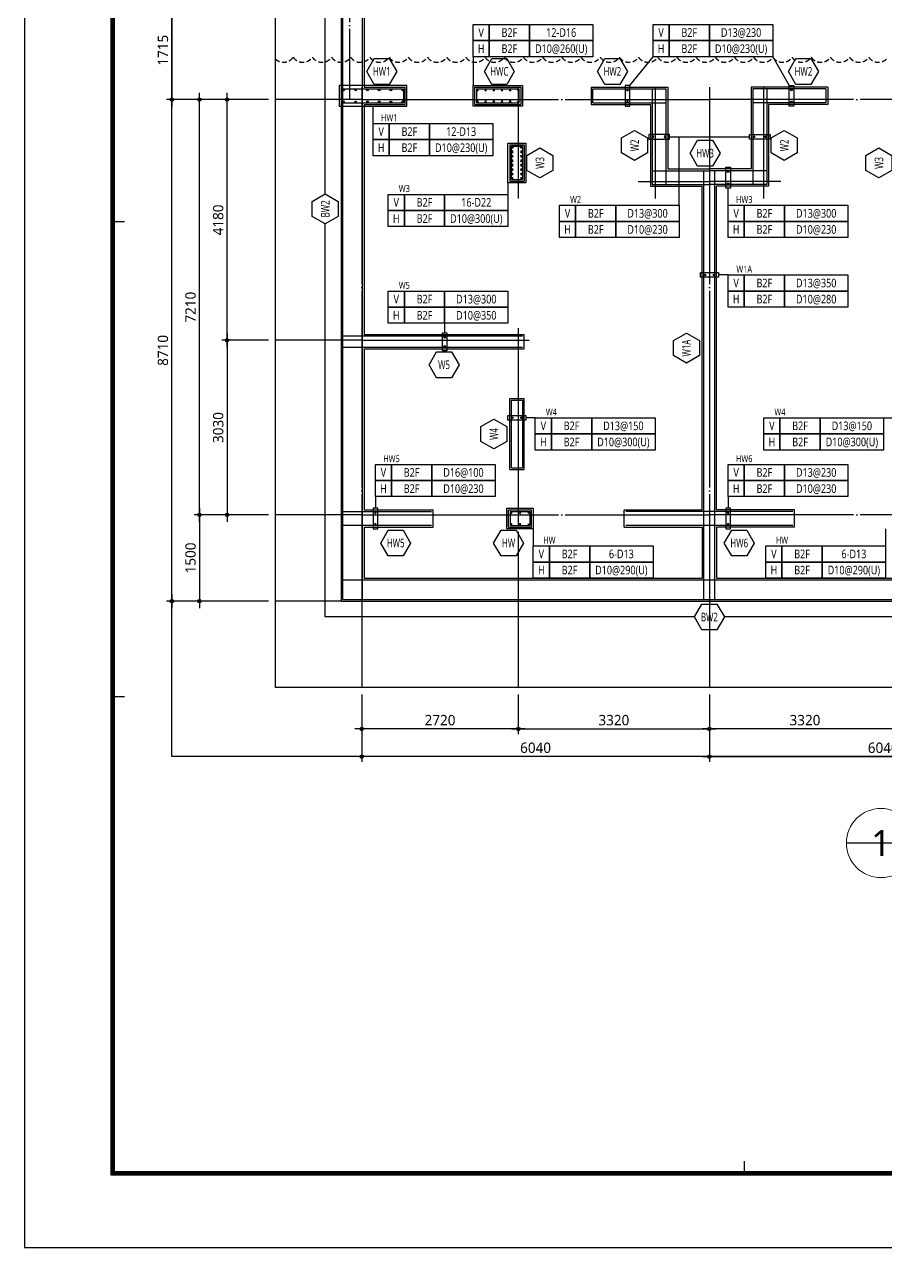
# Model space of a CAD drawing. Header units: millimetres. Extents: x 317501 to 2277231, y -321722 to 1186893.
# Drawn here: x 317501 to 332461, y -243884 to -222644 of the extents above; entities that cross this region are included whole.
import ezdxf
from ezdxf.enums import TextEntityAlignment as Align
from ezdxf.xclip import XClip

# ---------------------------------------------------------------- set-up
doc = ezdxf.new("R2010")
doc.units = ezdxf.units.MM
doc.header["$LTSCALE"] = 57
doc.header["$XCLIPFRAME"] = 0
for name, pattern in [('CEN', [62, 60, -1, 0, -1]), ('XS-벽체$0$CEN', [62, 60, -1, 0, -1]), ('XS-벽체$0$HID', [2.3, 1.5, -0.8])]:
    doc.linetypes.add(name, pattern=pattern)
doc.layers.get('Defpoints').update_dxf_attribs({"color": 145})
for name, color, linetype in [('BAR', 2, 'Continuous'), ('BARR', 1, 'Continuous'), ('BOX', 7, 'Continuous'), ('CEN', 1, 'CEN'), ('DIM', 7, 'Continuous'), ('FORM_고양장항A-1BL-S-성능$0$FORM', 7, 'Continuous'), ('LEADER', 7, 'Continuous'), ('M', 7, 'Continuous'), ('NAME-W', 4, 'Continuous'), ('TEXT-배근', 3, 'Continuous'), ('XS-벽체$0$BAR', 3, 'Continuous'), ('XS-벽체$0$CEN', 1, 'XS-벽체$0$CEN'), ('XS-벽체$0$WALL', 4, 'Continuous')]:
    doc.layers.add(name, color=color, linetype=linetype)
for name, color, linetype, plot in [('DEFPOINT', 144, 'Continuous', False), ('FORM_고양장항A-1BL-S-성능$0$DEFPOINT', 144, 'Continuous', False), ('XS-벽체$0$1215', 181, 'XS-벽체$0$HID', False)]:
    doc.layers.add(name, color=color, linetype=linetype, plot=plot)
doc.layers.add('TEXT', color=3, linetype='Continuous', lineweight=9)
doc.styles.add('맑은고딕', font='malgun.ttf')
doc.dimstyles.new('DIM_60', dxfattribs={"dimscale": 60, "dimtxt": 3, "dimasz": 1, "dimexe": 1.5, "dimexo": 2, "dimgap": 1, "dimtad": 1, "dimdec": 0, "dimzin": 0, "dimdsep": 46, "dimtxsty": '맑은고딕', "dimblk1": 'DIMDOT', "dimblk2": 'DIMDOT', "dimsah": 1, "dimcen": 0.09, "dimdle": 2, "dimclrd": 7, "dimclre": 7, "dimclrt": 3, "dimadec": 0, "dimazin": 0, "dimtfac": 1, "dimtdec": 0, "dimtix": 1, "dimtmove": 2, "dimatfit": 3, "dimldrblk": 'DIMDOT', "dimfxl": 0, "dimtolj": 1, "dimtzin": 0, "dimarcsym": 0})

# ---------------------------------------------------------------- blocks, each defined once
blk = doc.blocks.new('XS-벽체', base_point=(1093553, 0))
at = {"layer": 'XS-벽체$0$1215'}
blk.add_lwpolyline([(30734, 450863, -0.520567), (30400, 450863, -0.520567), (30067, 450863, -0.520567), (29734, 450863, -0.520567), (29400, 450863, -0.520567), (29067, 450863, -0.520567), (28734, 450863, -0.520567), (28400, 450863, -0.520567), (28067, 450863, -0.520567), (27734, 450863, -0.520567), (27400, 450863, -0.520567), (27067, 450863, -0.520567), (26734, 450863, -0.520567), (26400, 450863, -0.520567), (26067, 450863, -0.520567), (25734, 450863, -0.520567), (25400, 450863, -0.520567), (25067, 450863, -0.520567), (24734, 450863, -0.520567), (24400, 450863, -0.520567), (24067, 450863, -0.520567), (23734, 450863, -0.520567), (23400, 450863, -0.520567), (23067, 450863, -0.520567), (22734, 450863, -0.520567), (22400, 450863, -0.520567), (22067, 450863, -0.520567), (21734, 450863, -0.520567), (21400, 450863, -0.520567), (21067, 450863, -0.520567), (20734, 450863, -0.520567), (20400, 450863, -0.520567), (20067, 450863, -0.520567), (19913, 451043, -0.520567), (19913, 451376, -0.520567), (19913, 451709, -0.520567)], format="xyb", dxfattribs=at)
at = {"layer": 'XS-벽체$0$BAR'}
for p, q in [((21261, 441448), (21261, 454863)), ((21601, 454863), (21601, 441448)), ((21261, 450313), (22316, 450313)), ((23586, 450313), (24326, 450313)), ((25606, 450313), (26876, 450313)), ((26636, 450313), (26636, 448653)), ((26876, 450313), (26876, 448653)), ((29656, 450313), (28386, 450313)), ((28386, 450313), (28386, 448653)), ((28626, 450313), (28626, 448653)), ((21261, 450073), (22316, 450073)), ((23586, 450073), (24326, 450073)), ((25606, 450073), (26876, 450073)), ((29656, 450073), (28386, 450073)), ((24191, 448743), (24191, 449313)), ((24381, 449313), (24381, 448743)), ((26636, 448893), (27631, 448893)), ((27536, 441448), (27536, 448893)), ((28626, 448893), (27631, 448893)), ((27726, 441448), (27726, 448893)), ((26636, 448653), (27631, 448653)), ((28626, 448653), (27631, 448653)), ((24381, 446018), (21261, 446018)), ((21261, 445828), (24381, 445828)), ((24191, 443733), (24191, 444908)), ((24381, 444908), (24381, 443733)), ((21261, 442973), (22801, 442973)), ((24171, 442973), (24511, 442973)), ((29081, 442973), (26181, 442973)), ((22801, 442733), (21261, 442733)), ((24171, 442733), (24511, 442733)), ((29081, 442733), (26181, 442733)), ((21261, 441788), (33741, 441788)), ((21261, 441448), (33741, 441448))]:
    blk.add_line(p, q, dxfattribs=at)
at = {"layer": 'XS-벽체$0$CEN'}
for p, q in [((21381, 454893), (21381, 450128)), ((21591, 450343), (21591, 441418)), ((24311, 450343), (24311, 448408)), ((26691, 450343), (26691, 448408)), ((27631, 450343), (27631, 441418)), ((27631, 450343), (27631, 441418)), ((28571, 450343), (28571, 448408)), ((21591, 450128), (27631, 450128)), ((33671, 450128), (27631, 450128)), ((26391, 448708), (27631, 448708)), ((28871, 448708), (27631, 448708)), ((24311, 446158), (24311, 441418)), ((21591, 445948), (24501, 445948)), ((21591, 442918), (27631, 442918)), ((33671, 442918), (27631, 442918))]:
    blk.add_line(p, q, dxfattribs=at)
at = {"layer": 'XS-벽체$0$WALL'}
for p, q in [((21231, 454893), (21231, 441418)), ((21631, 451693), (21631, 450343)), ((21631, 450343), (22346, 450343)), ((22346, 450043), (22346, 450343)), ((23556, 450043), (23556, 450343)), ((23556, 450343), (24356, 450343)), ((24356, 450343), (24356, 450043)), ((25576, 450343), (25576, 450043)), ((25576, 450343), (26906, 450343)), ((26906, 450343), (26906, 448923)), ((29686, 450343), (28356, 450343)), ((28356, 450343), (28356, 448923)), ((29686, 450343), (29686, 450043)), ((21631, 450043), (22346, 450043)), ((21631, 450043), (21631, 446048)), ((23556, 450043), (24356, 450043)), ((25576, 450043), (26606, 450043)), ((26606, 450043), (26606, 448623)), ((29686, 450043), (28656, 450043)), ((28656, 450043), (28656, 448623)), ((24161, 449343), (24161, 448713)), ((24161, 449343), (24411, 449343)), ((24411, 449343), (24411, 448713)), ((26906, 448923), (27631, 448923)), ((28356, 448923), (27631, 448923)), ((24161, 448713), (24411, 448713)), ((26606, 448623), (27506, 448623)), ((27506, 443003), (27506, 448623)), ((27756, 443003), (27756, 448623)), ((28656, 448623), (27756, 448623)), ((21631, 446048), (24411, 446048)), ((24411, 445798), (24411, 446048)), ((21631, 445798), (24411, 445798)), ((21631, 445798), (21631, 443003)), ((24161, 443703), (24161, 444938)), ((24161, 444938), (24411, 444938)), ((24411, 443703), (24411, 444938)), ((24161, 443703), (24411, 443703)), ((21631, 443003), (22831, 443003)), ((22831, 442703), (22831, 443003)), ((24141, 443003), (24541, 443003)), ((24141, 442703), (24141, 443003)), ((24541, 442703), (24541, 443003)), ((26151, 443003), (27506, 443003)), ((26151, 442703), (26151, 443003)), ((29111, 443003), (27756, 443003)), ((29111, 442703), (29111, 443003)), ((21631, 442703), (22831, 442703)), ((21631, 442703), (21631, 441818)), ((24141, 442703), (24541, 442703)), ((26151, 442703), (27506, 442703)), ((27506, 442703), (27506, 441818)), ((29111, 442703), (27756, 442703)), ((27756, 442703), (27756, 441818)), ((21631, 441818), (27506, 441818)), ((27756, 441818), (33371, 441818)), ((21231, 441418), (33771, 441418))]:
    blk.add_line(p, q, dxfattribs=at)
blk = doc.blocks.new('DIMDOT')
at = {"layer": 'DIM', "linetype": 'Continuous'}
blk.add_line((-2, 0), (2, 0), dxfattribs=at)
for radius in [0.5, 0.25]:
    blk.add_circle((0, 0), radius, dxfattribs=at)
blk = doc.blocks.new('*D151')
at = {"layer": 'Defpoints', "color": 0, "linetype": 'Continuous', "transparency": 16777216}
for p in [(329401, -234159), (335441, -234159), (335441, -235359)]:
    blk.add_point(p, dxfattribs=at)
at = {"layer": 'DIM', "color": 7, "linetype": 'Continuous', "lineweight": -2, "transparency": 16777216}
for p, q in [((329401, -234279), (329401, -235449)), ((335441, -234279), (335441, -235449)), ((329461, -235359), (335381, -235359))]:
    blk.add_line(p, q, dxfattribs=at)
at = {"layer": 'DIM', "color": 7, "linetype": 'Continuous', "lineweight": -2, "transparency": 16777216, "xscale": 60, "yscale": 60, "zscale": 60, "rotation": 180}
blk.add_blockref('DIMDOT', (329401, -235359), dxfattribs=at)
at = {"layer": 'DIM', "color": 7, "linetype": 'Continuous', "lineweight": -2, "transparency": 16777216, "xscale": 60, "yscale": 60, "zscale": 60}
blk.add_blockref('DIMDOT', (335441, -235359), dxfattribs=at)
at = {"layer": 'DIM', "color": 3, "linetype": 'Continuous', "transparency": 16777216, "insert": (332421, -235206), "char_height": 180, "attachment_point": 5, "style": '맑은고딕'}
blk.add_mtext('\\A1;6040', dxfattribs=at)
blk = doc.blocks.new('*D153')
at = {"layer": 'Defpoints', "color": 0, "linetype": 'Continuous', "transparency": 16777216}
for p in [(329401, -234159), (332721, -234159), (329401, -234879)]:
    blk.add_point(p, dxfattribs=at)
at = {"layer": 'DIM', "color": 7, "linetype": 'Continuous', "lineweight": -2, "transparency": 16777216}
for p, q in [((329401, -234279), (329401, -234969)), ((332721, -234279), (332721, -234969)), ((332661, -234879), (329461, -234879))]:
    blk.add_line(p, q, dxfattribs=at)
at = {"layer": 'DIM', "color": 7, "linetype": 'Continuous', "lineweight": -2, "transparency": 16777216, "xscale": 60, "yscale": 60, "zscale": 60, "rotation": 180}
blk.add_blockref('DIMDOT', (329401, -234879), dxfattribs=at)
at = {"layer": 'DIM', "color": 7, "linetype": 'Continuous', "lineweight": -2, "transparency": 16777216, "xscale": 60, "yscale": 60, "zscale": 60}
blk.add_blockref('DIMDOT', (332721, -234879), dxfattribs=at)
at = {"layer": 'DIM', "color": 3, "linetype": 'Continuous', "transparency": 16777216, "insert": (331061, -234726), "char_height": 180, "attachment_point": 5, "style": '맑은고딕'}
blk.add_mtext('\\A1;3320', dxfattribs=at)
blk = doc.blocks.new('*D154')
at = {"layer": 'Defpoints', "color": 0, "linetype": 'Continuous', "transparency": 16777216}
for p in [(323361, -234159), (329401, -234159), (323361, -235359)]:
    blk.add_point(p, dxfattribs=at)
at = {"layer": 'DIM', "color": 7, "linetype": 'Continuous', "lineweight": -2, "transparency": 16777216}
for p, q in [((323361, -234279), (323361, -235449)), ((329401, -234279), (329401, -235449)), ((329341, -235359), (323421, -235359))]:
    blk.add_line(p, q, dxfattribs=at)
at = {"layer": 'DIM', "color": 7, "linetype": 'Continuous', "lineweight": -2, "transparency": 16777216, "xscale": 60, "yscale": 60, "zscale": 60, "rotation": 180}
blk.add_blockref('DIMDOT', (323361, -235359), dxfattribs=at)
at = {"layer": 'DIM', "color": 7, "linetype": 'Continuous', "lineweight": -2, "transparency": 16777216, "xscale": 60, "yscale": 60, "zscale": 60}
blk.add_blockref('DIMDOT', (329401, -235359), dxfattribs=at)
at = {"layer": 'DIM', "color": 3, "linetype": 'Continuous', "transparency": 16777216, "insert": (326381, -235206), "char_height": 180, "attachment_point": 5, "style": '맑은고딕'}
blk.add_mtext('\\A1;6040', dxfattribs=at)
blk = doc.blocks.new('*D155')
at = {"layer": 'Defpoints', "color": 0, "linetype": 'Continuous', "transparency": 16777216}
for p in [(323361, -234159), (326081, -234159), (323361, -234879)]:
    blk.add_point(p, dxfattribs=at)
at = {"layer": 'DIM', "color": 7, "linetype": 'Continuous', "lineweight": -2, "transparency": 16777216}
for p, q in [((323361, -234279), (323361, -234969)), ((326081, -234279), (326081, -234969)), ((326021, -234879), (323421, -234879))]:
    blk.add_line(p, q, dxfattribs=at)
at = {"layer": 'DIM', "color": 7, "linetype": 'Continuous', "lineweight": -2, "transparency": 16777216, "xscale": 60, "yscale": 60, "zscale": 60, "rotation": 180}
blk.add_blockref('DIMDOT', (323361, -234879), dxfattribs=at)
at = {"layer": 'DIM', "color": 7, "linetype": 'Continuous', "lineweight": -2, "transparency": 16777216, "xscale": 60, "yscale": 60, "zscale": 60}
blk.add_blockref('DIMDOT', (326081, -234879), dxfattribs=at)
at = {"layer": 'DIM', "color": 3, "linetype": 'Continuous', "transparency": 16777216, "insert": (324721, -234726), "char_height": 180, "attachment_point": 5, "style": '맑은고딕'}
blk.add_mtext('\\A1;2720', dxfattribs=at)
blk = doc.blocks.new('*D156')
at = {"layer": 'Defpoints', "color": 0, "linetype": 'Continuous', "transparency": 16777216}
for p in [(326081, -234159), (329401, -234159), (329401, -234879)]:
    blk.add_point(p, dxfattribs=at)
at = {"layer": 'DIM', "color": 7, "linetype": 'Continuous', "lineweight": -2, "transparency": 16777216}
for p, q in [((326081, -234279), (326081, -234969)), ((329401, -234279), (329401, -234969)), ((326141, -234879), (329341, -234879))]:
    blk.add_line(p, q, dxfattribs=at)
at = {"layer": 'DIM', "color": 7, "linetype": 'Continuous', "lineweight": -2, "transparency": 16777216, "xscale": 60, "yscale": 60, "zscale": 60, "rotation": 180}
blk.add_blockref('DIMDOT', (326081, -234879), dxfattribs=at)
at = {"layer": 'DIM', "color": 7, "linetype": 'Continuous', "lineweight": -2, "transparency": 16777216, "xscale": 60, "yscale": 60, "zscale": 60}
blk.add_blockref('DIMDOT', (329401, -234879), dxfattribs=at)
at = {"layer": 'DIM', "color": 3, "linetype": 'Continuous', "transparency": 16777216, "insert": (327741, -234726), "char_height": 180, "attachment_point": 5, "style": '맑은고딕'}
blk.add_mtext('\\A1;3320', dxfattribs=at)
blk = doc.blocks.new('*D160')
at = {"layer": 'Defpoints', "color": 0, "linetype": 'Continuous', "transparency": 16777216}
for p in [(320061, -223949), (321861, -223949), (321861, -232659)]:
    blk.add_point(p, dxfattribs=at)
at = {"layer": 'DIM', "color": 7, "linetype": 'Continuous', "lineweight": -2, "transparency": 16777216}
for p, q in [((321741, -223949), (319971, -223949)), ((320061, -232599), (320061, -224009)), ((321741, -232659), (319971, -232659))]:
    blk.add_line(p, q, dxfattribs=at)
at = {"layer": 'DIM', "color": 7, "linetype": 'Continuous', "lineweight": -2, "transparency": 16777216, "xscale": 60, "yscale": 60, "zscale": 60}
for p, rotation in [((320061, -223949), 90), ((320061, -232659), 270)]:
    blk.add_blockref('DIMDOT', p, dxfattribs=dict(at, rotation=rotation))
at = {"layer": 'DIM', "color": 3, "linetype": 'Continuous', "transparency": 16777216, "insert": (319907, -228304), "char_height": 180, "attachment_point": 5, "rotation": 90, "style": '맑은고딕'}
blk.add_mtext('\\A1;8710', dxfattribs=at)
blk = doc.blocks.new('*D161')
at = {"layer": 'Defpoints', "color": 0, "linetype": 'Continuous', "transparency": 16777216}
for p in [(320541, -223949), (321861, -223949), (321861, -231159)]:
    blk.add_point(p, dxfattribs=at)
at = {"layer": 'DIM', "color": 7, "linetype": 'Continuous', "lineweight": -2, "transparency": 16777216}
for p, q in [((321741, -223949), (320451, -223949)), ((320541, -231099), (320541, -224009)), ((321741, -231159), (320451, -231159))]:
    blk.add_line(p, q, dxfattribs=at)
at = {"layer": 'DIM', "color": 7, "linetype": 'Continuous', "lineweight": -2, "transparency": 16777216, "xscale": 60, "yscale": 60, "zscale": 60}
for p, rotation in [((320541, -223949), 90), ((320541, -231159), 270)]:
    blk.add_blockref('DIMDOT', p, dxfattribs=dict(at, rotation=rotation))
at = {"layer": 'DIM', "color": 3, "linetype": 'Continuous', "transparency": 16777216, "insert": (320387, -227554), "char_height": 180, "attachment_point": 5, "rotation": 90, "style": '맑은고딕'}
blk.add_mtext('\\A1;7210', dxfattribs=at)
blk = doc.blocks.new('*D162')
at = {"layer": 'Defpoints', "color": 0, "linetype": 'Continuous', "transparency": 16777216}
for p in [(321861, -231159), (320541, -232659), (321861, -232659)]:
    blk.add_point(p, dxfattribs=at)
at = {"layer": 'DIM', "color": 7, "linetype": 'Continuous', "lineweight": -2, "transparency": 16777216}
for p, q in [((321741, -231159), (320451, -231159)), ((320541, -231219), (320541, -232599)), ((321741, -232659), (320451, -232659))]:
    blk.add_line(p, q, dxfattribs=at)
at = {"layer": 'DIM', "color": 7, "linetype": 'Continuous', "lineweight": -2, "transparency": 16777216, "xscale": 60, "yscale": 60, "zscale": 60}
for p, rotation in [((320541, -231159), 90), ((320541, -232659), 270)]:
    blk.add_blockref('DIMDOT', p, dxfattribs=dict(at, rotation=rotation))
at = {"layer": 'DIM', "color": 3, "linetype": 'Continuous', "transparency": 16777216, "insert": (320387, -231909), "char_height": 180, "attachment_point": 5, "rotation": 90, "style": '맑은고딕'}
blk.add_mtext('\\A1;1500', dxfattribs=at)
blk = doc.blocks.new('*D163')
at = {"layer": 'Defpoints', "color": 0, "linetype": 'Continuous', "transparency": 16777216}
for p in [(321021, -223949), (321861, -223949), (321861, -228129)]:
    blk.add_point(p, dxfattribs=at)
at = {"layer": 'DIM', "color": 7, "linetype": 'Continuous', "lineweight": -2, "transparency": 16777216}
for p, q in [((321741, -223949), (320931, -223949)), ((321021, -228069), (321021, -224009)), ((321741, -228129), (320931, -228129))]:
    blk.add_line(p, q, dxfattribs=at)
at = {"layer": 'DIM', "color": 7, "linetype": 'Continuous', "lineweight": -2, "transparency": 16777216, "xscale": 60, "yscale": 60, "zscale": 60}
for p, rotation in [((321021, -223949), 90), ((321021, -228129), 270)]:
    blk.add_blockref('DIMDOT', p, dxfattribs=dict(at, rotation=rotation))
at = {"layer": 'DIM', "color": 3, "linetype": 'Continuous', "transparency": 16777216, "insert": (320867, -226039), "char_height": 180, "attachment_point": 5, "rotation": 90, "style": '맑은고딕'}
blk.add_mtext('\\A1;4180', dxfattribs=at)
blk = doc.blocks.new('*D164')
at = {"layer": 'Defpoints', "color": 0, "linetype": 'Continuous', "transparency": 16777216}
for p in [(321861, -222234), (320061, -223949), (321861, -223949)]:
    blk.add_point(p, dxfattribs=at)
at = {"layer": 'DIM', "color": 7, "linetype": 'Continuous', "lineweight": -2, "transparency": 16777216}
for p, q in [((321741, -222234), (319971, -222234)), ((320061, -222294), (320061, -223889)), ((321741, -223949), (319971, -223949))]:
    blk.add_line(p, q, dxfattribs=at)
at = {"layer": 'DIM', "color": 7, "linetype": 'Continuous', "lineweight": -2, "transparency": 16777216, "xscale": 60, "yscale": 60, "zscale": 60}
for p, rotation in [((320061, -222234), 90), ((320061, -223949), 270)]:
    blk.add_blockref('DIMDOT', p, dxfattribs=dict(at, rotation=rotation))
at = {"layer": 'DIM', "color": 3, "linetype": 'Continuous', "transparency": 16777216, "insert": (319907, -223092), "char_height": 180, "attachment_point": 5, "rotation": 90, "style": '맑은고딕'}
blk.add_mtext('\\A1;1715', dxfattribs=at)
blk = doc.blocks.new('*D178')
at = {"layer": 'Defpoints', "color": 0, "linetype": 'Continuous', "transparency": 16777216}
for p in [(321861, -228129), (321021, -231159), (321861, -231159)]:
    blk.add_point(p, dxfattribs=at)
at = {"layer": 'DIM', "color": 7, "linetype": 'Continuous', "lineweight": -2, "transparency": 16777216}
for p, q in [((321741, -228129), (320931, -228129)), ((321021, -228189), (321021, -231099)), ((321741, -231159), (320931, -231159))]:
    blk.add_line(p, q, dxfattribs=at)
at = {"layer": 'DIM', "color": 7, "linetype": 'Continuous', "lineweight": -2, "transparency": 16777216, "xscale": 60, "yscale": 60, "zscale": 60}
for p, rotation in [((321021, -228129), 90), ((321021, -231159), 270)]:
    blk.add_blockref('DIMDOT', p, dxfattribs=dict(at, rotation=rotation))
at = {"layer": 'DIM', "color": 3, "linetype": 'Continuous', "transparency": 16777216, "insert": (320868, -229644), "char_height": 180, "attachment_point": 5, "rotation": 90, "style": '맑은고딕'}
blk.add_mtext('\\A1;3030', dxfattribs=at)
blk = doc.blocks.new('BAR')
at = {"layer": 'BARR'}
h = blk.add_hatch(color=256, dxfattribs=at)
edge = h.paths.add_edge_path()
edge.add_arc((0, 0), 15, 0, 360)
blk.add_circle((0, 0), 15, dxfattribs=at)
blk = doc.blocks.new('FORM_고양장항A-1BL-S-성능')
at = {"layer": 'FORM_고양장항A-1BL-S-성능$0$DEFPOINT', "color": 1}
for p, q in [((26, 297), (29, 297)), ((26, 159.5), (29, 159.5)), ((208.5, 22), (208.5, 25))]:
    blk.add_line(p, q, dxfattribs=at)
at = {"layer": 'FORM_고양장항A-1BL-S-성능$0$DEFPOINT'}
blk.add_lwpolyline([(0, 594), (0, 0), (841, 0), (841, 594), (0, 594)], dxfattribs=at)
at = {"layer": 'FORM_고양장항A-1BL-S-성능$0$FORM'}
for points in [[(25, 573), (25, 21), (757, 21), (757, 573)], [(26, 572), (26, 22), (756, 22), (756, 572)]]:
    blk.add_lwpolyline(points, close=True, dxfattribs=at)
at = {"layer": 'FORM_고양장항A-1BL-S-성능$0$FORM', "const_width": 1}
blk.add_lwpolyline([(25.5, 572.5), (25.5, 21.5), (756.5, 21.5), (756.5, 572.5)], close=True, dxfattribs=at)

msp = doc.modelspace()

# ---------------------------------------------------------------- linework, layer by layer
at = {"layer": 'BAR'}
for p, q in [((324085.9, -223764.1), (324085.9, -224004.1)), ((325355.9, -223764.1), (325355.9, -224004.1)), ((326095.9, -224004.1), (326095.9, -223764.1)), ((327375.9, -224004.1), (327375.9, -223764.1)), ((331425.9, -223764.1), (331425.9, -224004.1)), ((326150.9, -224764.1), (325960.9, -224764.1)), ((325960.9, -225334.1), (326150.9, -225334.1)), ((325960.9, -229169.1), (326150.9, -229169.1)), ((325960.9, -230344.1), (326150.9, -230344.1)), ((325940.9, -231104.1), (325940.9, -231344.1)), ((326280.9, -231104.1), (326280.9, -231344.1))]:
    msp.add_line(p, q, dxfattribs=at)
at = {"layer": 'BOX'}
for points in [[(325575.9, -222644.1), (325575.9, -222924.1), (325295.9, -222924.1), (325295.9, -222644.1)], [(326275.9, -222644.1), (326275.9, -222924.1), (325575.9, -222924.1), (325575.9, -222644.1)], [(327375.9, -222644.1), (327375.9, -222924.1), (326275.9, -222924.1), (326275.9, -222644.1)], [(328700.9, -222644.1), (328700.9, -222924.1), (328420.9, -222924.1), (328420.9, -222644.1)], [(329400.9, -222644.1), (329400.9, -222924.1), (328700.9, -222924.1), (328700.9, -222644.1)], [(330500.9, -222644.1), (330500.9, -222924.1), (329400.9, -222924.1), (329400.9, -222644.1)], [(325575.9, -222924.1), (325575.9, -223204.1), (325295.9, -223204.1), (325295.9, -222924.1)], [(326275.9, -222924.1), (326275.9, -223204.1), (325575.9, -223204.1), (325575.9, -222924.1)], [(327375.9, -222924.1), (327375.9, -223204.1), (326275.9, -223204.1), (326275.9, -222924.1)], [(328700.9, -222924.1), (328700.9, -223204.1), (328420.9, -223204.1), (328420.9, -222924.1)], [(329400.9, -222924.1), (329400.9, -223204.1), (328700.9, -223204.1), (328700.9, -222924.1)], [(330500.9, -222924.1), (330500.9, -223204.1), (329400.9, -223204.1), (329400.9, -222924.1)], [(323838.4, -224364.1), (323838.4, -224644.1), (323558.4, -224644.1), (323558.4, -224364.1)], [(324538.4, -224364.1), (324538.4, -224644.1), (323838.4, -224644.1), (323838.4, -224364.1)], [(325638.4, -224364.1), (325638.4, -224644.1), (324538.4, -224644.1), (324538.4, -224364.1)], [(323838.4, -224644.1), (323838.4, -224924.1), (323558.4, -224924.1), (323558.4, -224644.1)], [(324538.4, -224644.1), (324538.4, -224924.1), (323838.4, -224924.1), (323838.4, -224644.1)], [(325638.4, -224644.1), (325638.4, -224924.1), (324538.4, -224924.1), (324538.4, -224644.1)], [(324100.9, -225594.1), (324100.9, -225874.1), (323820.9, -225874.1), (323820.9, -225594.1)], [(324800.9, -225594.1), (324800.9, -225874.1), (324100.9, -225874.1), (324100.9, -225594.1)], [(325900.9, -225594.1), (325900.9, -225874.1), (324800.9, -225874.1), (324800.9, -225594.1)], [(324100.9, -225874.1), (324100.9, -226154.1), (323820.9, -226154.1), (323820.9, -225874.1)], [(324800.9, -225874.1), (324800.9, -226154.1), (324100.9, -226154.1), (324100.9, -225874.1)], [(325900.9, -225874.1), (325900.9, -226154.1), (324800.9, -226154.1), (324800.9, -225874.1)], [(327075.9, -225784.1), (327075.9, -226064.1), (326795.9, -226064.1), (326795.9, -225784.1)], [(327775.9, -225784.1), (327775.9, -226064.1), (327075.9, -226064.1), (327075.9, -225784.1)], [(328875.9, -225784.1), (328875.9, -226064.1), (327775.9, -226064.1), (327775.9, -225784.1)], [(330005.9, -225784.1), (330005.9, -226064.1), (329725.9, -226064.1), (329725.9, -225784.1)], [(330705.9, -225784.1), (330705.9, -226064.1), (330005.9, -226064.1), (330005.9, -225784.1)], [(331805.9, -225784.1), (331805.9, -226064.1), (330705.9, -226064.1), (330705.9, -225784.1)], [(327075.9, -226064.1), (327075.9, -226344.1), (326795.9, -226344.1), (326795.9, -226064.1)], [(327775.9, -226064.1), (327775.9, -226344.1), (327075.9, -226344.1), (327075.9, -226064.1)], [(328875.9, -226064.1), (328875.9, -226344.1), (327775.9, -226344.1), (327775.9, -226064.1)], [(330005.9, -226064.1), (330005.9, -226344.1), (329725.9, -226344.1), (329725.9, -226064.1)], [(330705.9, -226064.1), (330705.9, -226344.1), (330005.9, -226344.1), (330005.9, -226064.1)], [(331805.9, -226064.1), (331805.9, -226344.1), (330705.9, -226344.1), (330705.9, -226064.1)], [(330005.9, -226994.1), (330005.9, -227274.1), (329725.9, -227274.1), (329725.9, -226994.1)], [(330705.9, -226994.1), (330705.9, -227274.1), (330005.9, -227274.1), (330005.9, -226994.1)], [(331805.9, -226994.1), (331805.9, -227274.1), (330705.9, -227274.1), (330705.9, -226994.1)], [(324100.9, -227274.1), (324100.9, -227554.1), (323820.9, -227554.1), (323820.9, -227274.1)], [(324800.9, -227274.1), (324800.9, -227554.1), (324100.9, -227554.1), (324100.9, -227274.1)], [(325900.9, -227274.1), (325900.9, -227554.1), (324800.9, -227554.1), (324800.9, -227274.1)], [(330005.9, -227274.1), (330005.9, -227554.1), (329725.9, -227554.1), (329725.9, -227274.1)], [(330705.9, -227274.1), (330705.9, -227554.1), (330005.9, -227554.1), (330005.9, -227274.1)], [(331805.9, -227274.1), (331805.9, -227554.1), (330705.9, -227554.1), (330705.9, -227274.1)], [(324100.9, -227554.1), (324100.9, -227834.1), (323820.9, -227834.1), (323820.9, -227554.1)], [(324800.9, -227554.1), (324800.9, -227834.1), (324100.9, -227834.1), (324100.9, -227554.1)], [(325900.9, -227554.1), (325900.9, -227834.1), (324800.9, -227834.1), (324800.9, -227554.1)], [(326655.9, -229474.1), (326655.9, -229754.1), (326375.9, -229754.1), (326375.9, -229474.1)], [(327355.9, -229474.1), (327355.9, -229754.1), (326655.9, -229754.1), (326655.9, -229474.1)], [(328455.9, -229474.1), (328455.9, -229754.1), (327355.9, -229754.1), (327355.9, -229474.1)], [(330625.9, -229474.1), (330625.9, -229754.1), (330345.9, -229754.1), (330345.9, -229474.1)], [(331325.9, -229474.1), (331325.9, -229754.1), (330625.9, -229754.1), (330625.9, -229474.1)], [(332425.9, -229474.1), (332425.9, -229754.1), (331325.9, -229754.1), (331325.9, -229474.1)], [(326655.9, -229754.1), (326655.9, -230034.1), (326375.9, -230034.1), (326375.9, -229754.1)], [(327355.9, -229754.1), (327355.9, -230034.1), (326655.9, -230034.1), (326655.9, -229754.1)], [(328455.9, -229754.1), (328455.9, -230034.1), (327355.9, -230034.1), (327355.9, -229754.1)], [(330625.9, -229754.1), (330625.9, -230034.1), (330345.9, -230034.1), (330345.9, -229754.1)], [(331325.9, -229754.1), (331325.9, -230034.1), (330625.9, -230034.1), (330625.9, -229754.1)], [(332425.9, -229754.1), (332425.9, -230034.1), (331325.9, -230034.1), (331325.9, -229754.1)], [(323877.5, -230284.1), (323877.5, -230564.1), (323597.5, -230564.1), (323597.5, -230284.1)], [(324577.5, -230284.1), (324577.5, -230564.1), (323877.5, -230564.1), (323877.5, -230284.1)], [(325677.5, -230284.1), (325677.5, -230564.1), (324577.5, -230564.1), (324577.5, -230284.1)], [(330005.9, -230284.1), (330005.9, -230564.1), (329725.9, -230564.1), (329725.9, -230284.1)], [(330705.9, -230284.1), (330705.9, -230564.1), (330005.9, -230564.1), (330005.9, -230284.1)], [(331805.9, -230284.1), (331805.9, -230564.1), (330705.9, -230564.1), (330705.9, -230284.1)], [(323877.5, -230564.1), (323877.5, -230844.1), (323597.5, -230844.1), (323597.5, -230564.1)], [(324577.5, -230564.1), (324577.5, -230844.1), (323877.5, -230844.1), (323877.5, -230564.1)], [(325677.5, -230564.1), (325677.5, -230844.1), (324577.5, -230844.1), (324577.5, -230564.1)], [(330005.9, -230564.1), (330005.9, -230844.1), (329725.9, -230844.1), (329725.9, -230564.1)], [(330705.9, -230564.1), (330705.9, -230844.1), (330005.9, -230844.1), (330005.9, -230564.1)], [(331805.9, -230564.1), (331805.9, -230844.1), (330705.9, -230844.1), (330705.9, -230564.1)], [(326620.9, -231699.1), (326620.9, -231979.1), (326340.9, -231979.1), (326340.9, -231699.1)], [(327320.9, -231699.1), (327320.9, -231979.1), (326620.9, -231979.1), (326620.9, -231699.1)], [(328420.9, -231699.1), (328420.9, -231979.1), (327320.9, -231979.1), (327320.9, -231699.1)], [(330660.9, -231699.1), (330660.9, -231979.1), (330380.9, -231979.1), (330380.9, -231699.1)], [(331360.9, -231699.1), (331360.9, -231979.1), (330660.9, -231979.1), (330660.9, -231699.1)], [(332460.9, -231699.1), (332460.9, -231979.1), (331360.9, -231979.1), (331360.9, -231699.1)], [(326620.9, -231979.1), (326620.9, -232259.1), (326340.9, -232259.1), (326340.9, -231979.1)], [(327320.9, -231979.1), (327320.9, -232259.1), (326620.9, -232259.1), (326620.9, -231979.1)], [(328420.9, -231979.1), (328420.9, -232259.1), (327320.9, -232259.1), (327320.9, -231979.1)], [(330660.9, -231979.1), (330660.9, -232259.1), (330380.9, -232259.1), (330380.9, -231979.1)], [(331360.9, -231979.1), (331360.9, -232259.1), (330660.9, -232259.1), (330660.9, -231979.1)], [(332460.9, -231979.1), (332460.9, -232259.1), (331360.9, -232259.1), (331360.9, -231979.1)]]:
    msp.add_lwpolyline(points, close=True, dxfattribs=at)
at = {"layer": 'CEN'}
for p, q in [((323360.9, -223949.1), (321860.9, -223949.1)), ((323360.9, -228129.1), (321860.9, -228129.1)), ((323360.9, -231159.1), (321860.9, -231159.1)), ((323000.9, -232659.1), (321860.9, -232659.1)), ((323360.9, -232659.1), (323360.9, -234159.1)), ((326080.9, -232659.1), (326080.9, -234159.1)), ((329400.9, -232659.1), (329400.9, -234159.1))]:
    msp.add_line(p, q, dxfattribs=at)
at = {"layer": 'DEFPOINT'}
msp.add_line((342380.9, -236859.1), (331780.9, -236859.1), dxfattribs=at)
for points in [[(320060.9, -211534.1), (355285.9, -211534.1), (355285.9, -235359.1), (320060.9, -235359.1)], [(321860.9, -212734.1), (353485.9, -212734.1), (353485.9, -234159.1), (321860.9, -234159.1)]]:
    msp.add_lwpolyline(points, close=True, dxfattribs=at)
at = {"layer": 'LEADER'}
for p, q in [((325295.9, -223204.1), (325295.9, -223704.1)), ((328015.9, -223704.1), (328420.9, -223204.1)), ((330500.9, -223204.1), (330785.9, -223704.1)), ((323558.4, -224364.1), (323558.4, -224064.1)), ((328705.9, -224594.1), (330095.9, -224594.1)), ((328875.9, -225784.1), (328875.9, -224594.1)), ((325900.9, -225394.1), (325900.9, -225594.1)), ((329725.9, -225784.1), (329725.9, -225484.1)), ((329725.9, -226994.1), (329555.9, -226994.1)), ((324800.9, -227834.1), (324800.9, -227999.1)), ((326375.9, -229474.1), (326210.9, -229474.1)), ((332425.9, -229474.1), (332590.9, -229474.1)), ((323597.5, -230844.1), (323597.5, -231044.1)), ((329725.9, -230844.1), (329725.9, -231044.1)), ((326340.9, -231404.1), (326340.9, -231699.1)), ((332460.9, -231404.1), (332460.9, -231699.1))]:
    msp.add_line(p, q, dxfattribs=at)
for points in [[(322725.9, -225586.7), (322725.9, -218909.1), (326366.1, -218909.1)], [(329141.1, -232934.1), (322725.9, -232934.1), (322725.9, -226106.4)], [(341091.1, -232814.1), (335815.9, -232814.1), (335815.9, -232934.1), (329660.7, -232934.1)]]:
    msp.add_lwpolyline(points, dxfattribs=at)
for points in [[(324145.9, -223704.1), (322970.9, -223704.1), (322970.9, -224064.1), (324145.9, -224064.1)], [(325295.9, -223704.1), (326155.9, -223704.1), (326155.9, -224064.1), (325295.9, -224064.1)], [(328015.9, -223704.1), (327935.9, -223704.1), (327935.9, -224064.1), (328015.9, -224064.1)], [(330785.9, -223704.1), (330865.9, -223704.1), (330865.9, -224064.1), (330785.9, -224064.1)], [(325900.9, -224704.1), (326210.9, -224704.1), (326210.9, -225394.1), (325900.9, -225394.1)], [(328705.9, -224634.1), (328705.9, -224554.1), (328345.9, -224554.1), (328345.9, -224634.1)], [(330095.9, -224634.1), (330095.9, -224554.1), (330455.9, -224554.1), (330455.9, -224634.1)], [(329765.9, -225484.1), (329685.9, -225484.1), (329685.9, -225124.1), (329765.9, -225124.1)], [(329555.9, -226954.1), (329555.9, -227034.1), (329245.9, -227034.1), (329245.9, -226954.1)], [(324760.9, -227999.1), (324840.9, -227999.1), (324840.9, -228309.1), (324760.9, -228309.1)], [(326210.9, -229434.1), (326210.9, -229514.1), (325900.9, -229514.1), (325900.9, -229434.1)], [(323637.5, -231044.1), (323557.5, -231044.1), (323557.5, -231404.1), (323637.5, -231404.1)], [(325880.9, -231044.1), (326340.9, -231044.1), (326340.9, -231404.1), (325880.9, -231404.1)], [(329765.9, -231044.1), (329685.9, -231044.1), (329685.9, -231404.1), (329765.9, -231404.1)]]:
    msp.add_lwpolyline(points, close=True, dxfattribs=at)
at = {"layer": 'M'}
for points in [[(323578.5, -223684.1), (323448.6, -223459.1), (323578.5, -223234.1), (323838.3, -223234.1), (323968.2, -223459.1), (323838.3, -223684.1)], [(325621, -223684.1), (325491.1, -223459.1), (325621, -223234.1), (325880.8, -223234.1), (326010.7, -223459.1), (325880.8, -223684.1)], [(327585.4, -223684.1), (327455.5, -223459.1), (327585.4, -223234.1), (327845.2, -223234.1), (327975.1, -223459.1), (327845.2, -223684.1)], [(330904.8, -223684.1), (330774.9, -223459.1), (330904.8, -223234.1), (331164.6, -223234.1), (331294.5, -223459.1), (331164.6, -223684.1)], [(328325.9, -224874), (328100.9, -225003.9), (327875.9, -224874), (327875.9, -224614.2), (328100.9, -224484.2), (328325.9, -224614.2)], [(330925.9, -224874), (330700.9, -225003.9), (330475.9, -224874), (330475.9, -224614.2), (330700.9, -224484.2), (330925.9, -224614.2)], [(329196, -225104.1), (329066.1, -224879.1), (329196, -224654.1), (329455.8, -224654.1), (329585.7, -224879.1), (329455.8, -225104.1)], [(326680.9, -225179), (326455.9, -225308.9), (326230.9, -225179), (326230.9, -224919.2), (326455.9, -224789.2), (326680.9, -224919.2)], [(332570.9, -225179), (332345.9, -225308.9), (332120.9, -225179), (332120.9, -224919.2), (332345.9, -224789.2), (332570.9, -224919.2)], [(322950.9, -225976.5), (322725.9, -226106.4), (322500.9, -225976.5), (322500.9, -225716.7), (322725.9, -225586.7), (322950.9, -225716.7)], [(329225.9, -228394), (329000.9, -228523.9), (328775.9, -228394), (328775.9, -228134.2), (329000.9, -228004.2), (329225.9, -228134.2)], [(324661, -228779.1), (324531.1, -228554.1), (324661, -228329.1), (324920.8, -228329.1), (325050.7, -228554.1), (324920.8, -228779.1)], [(325880.9, -229886.5), (325655.9, -230016.4), (325430.9, -229886.5), (325430.9, -229626.7), (325655.9, -229496.7), (325880.9, -229626.7)], [(323821, -231874.1), (323691.1, -231649.1), (323821, -231424.1), (324080.8, -231424.1), (324210.7, -231649.1), (324080.8, -231874.1)], [(325782.3, -231874.1), (325652.4, -231649.1), (325782.3, -231424.1), (326042.1, -231424.1), (326172, -231649.1), (326042.1, -231874.1)], [(329788.5, -231874.1), (329658.6, -231649.1), (329788.5, -231424.1), (330048.3, -231424.1), (330178.2, -231649.1), (330048.3, -231874.1)], [(329271, -233159.1), (329141.1, -232934.1), (329271, -232709.1), (329530.8, -232709.1), (329660.7, -232934.1), (329530.8, -233159.1)]]:
    msp.add_lwpolyline(points, close=True, dxfattribs=at)
at = {"layer": 'TEXT'}
msp.add_circle((332380.9, -236859.1), 600, dxfattribs=at)

# ---------------------------------------------------------------- block references
at = {"xscale": 60, "yscale": 60, "zscale": 60}
msp.add_blockref('FORM_고양장항A-1BL-S-성능', (317500.9, -243884.1), dxfattribs=at)
ref = msp.add_blockref('XS-벽체', (1395322.8, -674076.6))
XClip(ref).set_block_clipping_path([(20090.6265650072, 439917.5453104111), (51715.6265649986, 461342.5453104091)])
at = {"layer": 'BARR'}
for p, rotation in [((323045.9, -223779.1), 179.9999999999993), ((323255.9, -223779.1), 179.9999999999993), ((323459.7, -223779.1), 179.9999999999993), ((323663.4, -223779.1), 179.9999999999993), ((323867.2, -223779.1), 179.9999999999993), ((324070.9, -223779.1), 179.9999999999993), ((326080.9, -223779.1), 180), ((330825.9, -223779.1), 89.99999999999933), ((323045.9, -223989.1), 179.9999999999993), ((323255.9, -223989.1), 179.9999999999993), ((323459.7, -223989.1), 179.9999999999993), ((323663.4, -223989.1), 179.9999999999993), ((323867.2, -223989.1), 179.9999999999993), ((324070.9, -223989.1), 179.9999999999993), ((326080.9, -223989.1), 180), ((330825.9, -223989.1), 89.99999999999933), ((330170.9, -224594.1), 179.9999999999993), ((330380.9, -224594.1), 179.9999999999993), ((325975.9, -224779.1), 179.9999999999993), ((326135.9, -224779.1), 179.9999999999993), ((329725.9, -225199.1), 269.9999999999993), ((329725.9, -225409.1), 269.9999999999993), ((324800.9, -228074.1), 89.99999999999933), ((324800.9, -228234.1), 89.99999999999933), ((326265.9, -231119.1), 180), ((326265.9, -231329.1), 180)]:
    msp.add_blockref('BAR', p, dxfattribs=dict(at, rotation=rotation))
at = {"layer": 'BARR', "xscale": -1}
for p, rotation in [((325370.9, -223779.1), 180), ((325512.9, -223779.1), 180), ((325654.9, -223779.1), 180), ((325796.9, -223779.1), 180), ((325938.9, -223779.1), 180), ((327975.9, -223779.1), 270.0000000000006), ((325370.9, -223989.1), 180), ((325512.9, -223989.1), 180), ((325654.9, -223989.1), 180), ((325796.9, -223989.1), 180), ((325938.9, -223989.1), 180), ((327975.9, -223989.1), 270.0000000000006), ((328420.9, -224594.1), 180), ((328630.9, -224594.1), 180), ((323597.5, -231119.1), 270.0000000000006), ((325955.9, -231119.1), 180), ((326110.9, -231119.1), 180), ((329725.9, -231119.1), 270.0000000000006), ((323597.5, -231329.1), 270.0000000000006), ((325955.9, -231329.1), 180), ((326110.9, -231329.1), 180), ((329725.9, -231329.1), 270.0000000000006)]:
    msp.add_blockref('BAR', p, dxfattribs=dict(at, rotation=rotation))
for p in [(325975.9, -224856.2), (325975.9, -224933.3), (326135.9, -224856.2), (326135.9, -224933.3), (325975.9, -225010.5), (325975.9, -225087.6), (326135.9, -225010.5), (326135.9, -225087.6), (325975.9, -225164.8), (325975.9, -225241.9), (325975.9, -225319.1), (326135.9, -225164.8), (326135.9, -225241.9), (326135.9, -225319.1)]:
    msp.add_blockref('BAR', p, dxfattribs=at)
at = {"layer": 'BARR'}
for p in [(329320.9, -226994.1), (329480.9, -226994.1), (325975.9, -229474.1), (326135.9, -229474.1)]:
    msp.add_blockref('BAR', p, dxfattribs=at)

# ---------------------------------------------------------------- texts
at = {"layer": 'NAME-W', "style": '맑은고딕', "width": 0.7}
for s, p in [('HW1', (323708.4, -223459.1)), ('HWC', (325750.9, -223459.1)), ('HW2', (327715.3, -223459.1)), ('HW2', (331034.7, -223459.1)), ('HW3', (329325.9, -224879.1)), ('W5', (324790.9, -228554.1)), ('HW5', (323950.9, -231649.1)), ('HW', (325912.2, -231649.1)), ('HW6', (329918.4, -231649.1)), ('BW2', (329400.9, -232934.1))]:
    msp.add_text(s, height=150, dxfattribs=at).set_placement(p, align=Align.MIDDLE)
for s, p in [('W2', (328100.9, -224744.1)), ('W2', (330700.9, -224744.1)), ('W3', (326455.9, -225049.1)), ('W3', (332345.9, -225049.1)), ('BW2', (322725.9, -225846.6)), ('W1A', (329000.9, -228264.1)), ('W4', (325655.9, -229756.6))]:
    msp.add_text(s, height=150, rotation=90, dxfattribs=at).set_placement(p, align=Align.MIDDLE)
at = {"layer": 'TEXT', "style": '맑은고딕'}
msp.add_text('1', height=450, dxfattribs=at).set_placement((332380.9, -236859.1), align=Align.MIDDLE_CENTER)
at = {"layer": 'TEXT-배근', "style": '맑은고딕', "width": 0.8}
for s, p in [('V', (325435.9, -222784.1)), ('B2F', (325925.9, -222784.1)), ('12-D16', (326825.9, -222784.1)), ('V', (328560.9, -222784.1)), ('B2F', (329050.9, -222784.1)), ('D13@230', (329950.9, -222784.1)), ('H', (325435.9, -223064.1)), ('B2F', (325925.9, -223064.1)), ('D10@260(U)', (326825.9, -223064.1)), ('H', (328560.9, -223064.1)), ('B2F', (329050.9, -223064.1)), ('D10@230(U)', (329950.9, -223064.1)), ('V', (323698.4, -224504.1)), ('B2F', (324188.4, -224504.1)), ('12-D13', (325088.4, -224504.1)), ('H', (323698.4, -224784.1)), ('B2F', (324188.4, -224784.1)), ('D10@230(U)', (325088.4, -224784.1)), ('V', (323960.9, -225734.1)), ('B2F', (324450.9, -225734.1)), ('16-D22', (325350.9, -225734.1)), ('H', (323960.9, -226014.1)), ('B2F', (324450.9, -226014.1)), ('D10@300(U)', (325350.9, -226014.1)), ('V', (326935.9, -225924.1)), ('B2F', (327425.9, -225924.1)), ('D13@300', (328325.9, -225924.1)), ('V', (329865.9, -225924.1)), ('B2F', (330355.9, -225924.1)), ('D13@300', (331255.9, -225924.1)), ('H', (326935.9, -226204.1)), ('B2F', (327425.9, -226204.1)), ('D10@230', (328325.9, -226204.1)), ('H', (329865.9, -226204.1)), ('B2F', (330355.9, -226204.1)), ('D10@230', (331255.9, -226204.1)), ('V', (329865.9, -227134.1)), ('B2F', (330355.9, -227134.1)), ('D13@350', (331255.9, -227134.1)), ('V', (323960.9, -227414.1)), ('B2F', (324450.9, -227414.1)), ('D13@300', (325350.9, -227414.1)), ('H', (329865.9, -227414.1)), ('B2F', (330355.9, -227414.1)), ('D10@280', (331255.9, -227414.1)), ('H', (323960.9, -227694.1)), ('B2F', (324450.9, -227694.1)), ('D10@350', (325350.9, -227694.1)), ('V', (326515.9, -229614.1)), ('B2F', (327005.9, -229614.1)), ('D13@150', (327905.9, -229614.1)), ('V', (330485.9, -229614.1)), ('B2F', (330975.9, -229614.1)), ('D13@150', (331875.9, -229614.1)), ('D10@300(U)', (327905.9, -229894.1)), ('D10@300(U)', (331875.9, -229894.1)), ('H', (326515.9, -229894.1)), ('B2F', (327005.9, -229894.1)), ('H', (330485.9, -229894.1)), ('B2F', (330975.9, -229894.1)), ('V', (323737.5, -230424.1)), ('B2F', (324227.5, -230424.1)), ('D16@100', (325127.5, -230424.1)), ('V', (329865.9, -230424.1)), ('B2F', (330355.9, -230424.1)), ('D13@230', (331255.9, -230424.1)), ('H', (323737.5, -230704.1)), ('B2F', (324227.5, -230704.1)), ('D10@230', (325127.5, -230704.1)), ('H', (329865.9, -230704.1)), ('B2F', (330355.9, -230704.1)), ('D10@230', (331255.9, -230704.1)), ('V', (326480.9, -231839.1)), ('B2F', (326970.9, -231839.1)), ('6-D13', (327870.9, -231839.1)), ('V', (330520.9, -231839.1)), ('B2F', (331010.9, -231839.1)), ('6-D13', (331910.9, -231839.1)), ('H', (326480.9, -232119.1)), ('B2F', (326970.9, -232119.1)), ('D10@290(U)', (327870.9, -232119.1)), ('H', (330520.9, -232119.1)), ('B2F', (331010.9, -232119.1)), ('D10@290(U)', (331910.9, -232119.1))]:
    msp.add_text(s, height=150, dxfattribs=at).set_placement(p, align=Align.MIDDLE_CENTER)
at = {"layer": 'TEXT-배근', "color": 2, "style": '맑은고딕', "width": 0.8}
for s, p in [('HW1', (323838.4, -224264.1)), ('W3', (324100.9, -225494.1)), ('W2', (327075.9, -225684.1)), ('HW3', (330005.9, -225684.1)), ('W1A', (330005.9, -226894.1)), ('W5', (324100.9, -227174.1)), ('W4', (326655.9, -229374.1)), ('W4', (330625.9, -229374.1)), ('HW5', (323877.5, -230184.1)), ('HW6', (330005.9, -230184.1)), ('HW', (326620.9, -231599.1)), ('HW', (330660.9, -231599.1))]:
    msp.add_text(s, height=120, dxfattribs=at).set_placement(p, align=Align.MIDDLE_CENTER)

# ---------------------------------------------------------------- dimensions: what is measured, and where the dimension line sits
at = {"layer": 'DIM', "linetype": 'Continuous'}
for base, p1, p2, angle, picture, middle in [((320060.9, -223949.1), (321860.9, -222234.1), (321860.9, -223949.1), 270, '*D164', (319907.4, -223091.6)), ((320060.9, -223949.1), (321860.9, -232659.1), (321860.9, -223949.1), 90, '*D160', (319907.4, -228304.1)), ((320540.9, -223949.1), (321860.9, -231159.1), (321860.9, -223949.1), 90, '*D161', (320387.4, -227554.1)), ((321020.9, -223949.1), (321860.9, -228129.1), (321860.9, -223949.1), 90, '*D163', (320867.4, -226039.1)), ((321020.9, -231159.1), (321860.9, -228129.1), (321860.9, -231159.1), 270, '*D178', (320867.9, -229644.1)), ((320540.9, -232659.1), (321860.9, -231159.1), (321860.9, -232659.1), 270, '*D162', (320387.4, -231909.1)), ((323360.9, -235359.1), (329400.9, -234159.1), (323360.9, -234159.1), 180, '*D154', (326380.9, -235206.1)), ((323360.9, -234879.1), (326080.9, -234159.1), (323360.9, -234159.1), 180, '*D155', (324720.9, -234726.1)), ((329400.9, -234879.1), (332720.9, -234159.1), (329400.9, -234159.1), 180, '*D153', (331060.9, -234726.1))]:
    dim = msp.add_linear_dim(base=base, p1=p1, p2=p2, angle=angle, dimstyle='DIM_60', dxfattribs=at)
    dim.commit()
    dim.dimension.update_dxf_attribs({"geometry": picture, "text_midpoint": middle})
for base, p1, p2, picture, middle in [((329400.9, -234879.1), (326080.9, -234159.1), (329400.9, -234159.1), '*D156', (327740.9, -234726.1)), ((335440.9, -235359.1), (329400.9, -234159.1), (335440.9, -234159.1), '*D151', (332420.9, -235206.1))]:
    dim = msp.add_linear_dim(base=base, p1=p1, p2=p2, dimstyle='DIM_60', dxfattribs=at)
    dim.commit()
    dim.dimension.update_dxf_attribs({"geometry": picture, "text_midpoint": middle})

doc.saveas('drawing.dxf')
